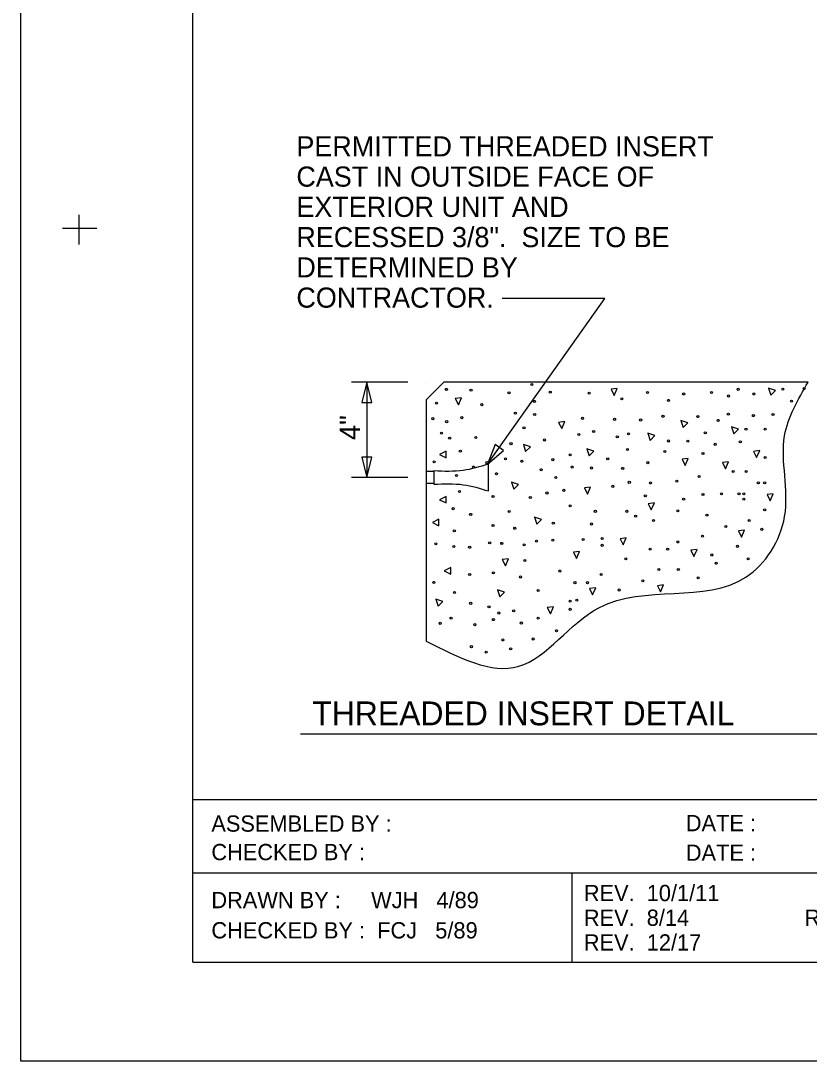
# Model space of a CAD drawing. Extents: x 0 to 38.2, y 0 to 28.1.
# Drawn here: x 0 to 5.51, y 0 to 7.27 of the extents above; entities that cross this region are included whole.
import ezdxf

# ---------------------------------------------------------------- set-up
doc = ezdxf.new("R2010")
doc.units = 0
for name, color, linetype in [('Arrowhead Terminators CELL', 7, 'Continuous'), ('Dimension Lines', 7, 'Continuous'), ('Plan Sheet', 7, 'Continuous'), ('Plot Shape', 7, 'Continuous'), ('Rebar Lines', 7, 'Continuous'), ('Rebar Lines CELL', 7, 'Continuous'), ('Sup Concrete Girder Lines', 7, 'Continuous'), ('Text', 7, 'Continuous'), ('User Information Notes', 7, 'Continuous'), ('Work Point Cell', 7, 'Continuous')]:
    doc.layers.add(name, color=color, linetype=linetype)

msp = doc.modelspace()

# ---------------------------------------------------------------- linework, layer by layer
at = {"layer": 'Arrowhead Terminators CELL'}
for points in [[(2.4169, 4.7463), (2.3813, 4.6038), (2.4525, 4.6038)], [(3.2594, 4.1731), (3.3708, 4.2688), (3.3127, 4.31)], [(3.2594, 4.1731), (3.3708, 4.2688), (3.3127, 4.31)], [(2.4169, 4.0797), (2.4525, 4.2222), (2.3813, 4.2222)]]:
    msp.add_lwpolyline(points, close=True, dxfattribs=at)
at = {"layer": 'Dimension Lines'}
for p, q in [((2.7038, 4.7463), (2.3096, 4.7463)), ((2.4169, 4.7463), (2.4169, 4.0797)), ((2.7038, 4.0797), (2.3096, 4.0797))]:
    msp.add_line(p, q, dxfattribs=at)
msp.add_lwpolyline([(3.2594, 4.1731), (4.0792, 5.331), (3.3627, 5.331)], dxfattribs=at)
at = {"layer": 'Plan Sheet'}
for p, q in [((1.2016, 0.691), (1.2016, 24.631)), ((0.4076, 5.7082), (0.4076, 5.9146)), ((0.291, 5.8211), (0.5304, 5.8211)), ((1.2016, 1.8283), (6.3188, 1.8283)), ((6.3188, 1.314), (1.2016, 1.314)), ((3.8507, 0.691), (3.8507, 1.314)), ((1.2016, 0.691), (6.3188, 0.691)), ((1.2016, 0.691), (37.6821, 0.691)), ((0, 0), (0, 0))]:
    msp.add_line(p, q, dxfattribs=at)
at = {"layer": 'Plot Shape'}
msp.add_lwpolyline([(0, 25.0801), (37.6921, 25.0801), (37.6921, 0), (0, 0)], close=True, dxfattribs=at)
at = {"layer": 'Rebar Lines'}
for p, q in [((2.8855, 4.1213), (2.8299, 4.1213)), ((2.8855, 4.038), (2.8299, 4.038))]:
    msp.add_line(p, q, dxfattribs=at)
at = {"layer": 'Rebar Lines CELL'}
for p, q in [((3.265, 4.0797), (3.265, 4.1746)), ((3.265, 3.9849), (3.265, 4.0797))]:
    msp.add_line(p, q, dxfattribs=at)
for points in [[(2.8855, 4.1269), (3.0901, 4.1306), (3.265, 4.1746)], [(2.8855, 4.0324), (3.0901, 4.0287), (3.265, 3.9849)]]:
    msp.add_spline(points, degree=3, dxfattribs=at)
at = {"layer": 'Sup Concrete Girder Lines'}
for points in [[(5.4989, 4.7463), (2.9549, 4.7463), (2.8299, 4.6213), (2.8299, 2.936)], [(4.1441, 4.6523), (4.1658, 4.7012), (4.1223, 4.6958), (4.1441, 4.6523)], [(5.238, 4.6544), (5.2707, 4.6871), (5.2218, 4.7033), (5.238, 4.6544)], [(3.0561, 4.5879), (3.0779, 4.6369), (3.0344, 4.6314), (3.0561, 4.5879)], [(3.7772, 4.4206), (3.799, 4.4696), (3.7554, 4.4641), (3.7772, 4.4206)], [(4.6265, 4.429), (4.6592, 4.4618), (4.6102, 4.478), (4.6265, 4.429)], [(4.3947, 4.3388), (4.4274, 4.3715), (4.3784, 4.3878), (4.3947, 4.3388)], [(4.9805, 4.3839), (5.0132, 4.4166), (4.9643, 4.4329), (4.9805, 4.3839)], [(3.5256, 4.2616), (3.5583, 4.2944), (3.5094, 4.3106), (3.5256, 4.2616)], [(2.9711, 4.2163), (2.9712, 4.2625), (2.925, 4.2393), (2.9711, 4.2163)], [(3.9698, 4.2295), (4.0025, 4.2622), (3.9535, 4.2784), (3.9698, 4.2295)], [(5.1382, 4.2184), (5.16, 4.2673), (5.1164, 4.2619), (5.1382, 4.2184)], [(4.6398, 4.1631), (4.6616, 4.2121), (4.618, 4.2066), (4.6398, 4.1631)], [(4.9213, 4.1404), (4.9431, 4.1893), (4.8996, 4.1839), (4.9213, 4.1404)], [(3.442, 3.9977), (3.4747, 4.0304), (3.4257, 4.0466), (3.442, 3.9977)], [(3.9574, 3.9635), (3.9792, 4.0125), (3.9356, 4.0071), (3.9574, 3.9635)], [(2.9711, 3.9009), (2.9712, 3.9472), (2.925, 3.924), (2.9711, 3.9009)], [(5.2331, 3.9166), (5.2549, 3.9656), (5.2113, 3.9602), (5.2331, 3.9166)], [(4.4029, 3.8522), (4.4246, 3.9011), (4.3811, 3.8957), (4.4029, 3.8522)], [(2.9203, 3.7416), (2.9204, 3.7878), (2.8742, 3.7646), (2.9203, 3.7416)], [(3.6029, 3.7531), (3.6356, 3.7858), (3.5867, 3.8021), (3.6029, 3.7531)], [(5.0332, 3.6623), (5.0549, 3.7113), (5.0114, 3.7059), (5.0332, 3.6623)], [(4.2063, 3.6081), (4.2281, 3.657), (4.1846, 3.6516), (4.2063, 3.6081)], [(4.7011, 3.5267), (4.7228, 3.5757), (4.6793, 3.5702), (4.7011, 3.5267)], [(3.3845, 3.4614), (3.4062, 3.5104), (3.3627, 3.505), (3.3845, 3.4614)], [(3.881, 3.5131), (3.9028, 3.5621), (3.8593, 3.5567), (3.881, 3.5131)], [(3.0023, 3.4046), (3.0024, 3.4508), (2.9562, 3.4276), (3.0023, 3.4046)], [(3.3454, 3.2446), (3.3781, 3.2773), (3.3292, 3.2935), (3.3454, 3.2446)], [(3.9929, 3.2588), (4.0146, 3.3078), (3.9711, 3.3024), (3.9929, 3.2588)], [(4.4673, 3.2792), (4.489, 3.3281), (4.4455, 3.3227), (4.4673, 3.2792)], [(2.9141, 3.1802), (2.9468, 3.2129), (2.8978, 3.2291), (2.9141, 3.1802)], [(3.698, 3.1266), (3.7198, 3.1756), (3.6763, 3.1701), (3.698, 3.1266)]]:
    msp.add_lwpolyline(points, dxfattribs=at)
for centre in [(3.5691, 4.7288), (2.9721, 4.6948), (3.1442, 4.689), (3.409, 4.6701), (3.6975, 4.6749), (3.9694, 4.6678), (4.376, 4.6725), (4.6291, 4.663), (4.823, 4.6725), (4.9426, 4.6489), (5.01, 4.6955), (5.1185, 4.663), (5.3219, 4.6961), (5.4707, 4.7007), (2.903, 4.5991), (3.2195, 4.5881), (3.5863, 4.611), (4.1972, 4.6282), (4.5233, 4.6179), (5.3827, 4.6127), (3.454, 4.5282), (3.5887, 4.5187), (4.4849, 4.507), (4.7284, 4.5046), (4.9412, 4.5211), (5.1161, 4.5116), (5.2532, 4.5195), (2.8771, 4.49), (2.974, 4.4691), (3.0803, 4.4975), (3.9221, 4.4928), (4.1468, 4.4856), (4.3288, 4.4809), (4.8702, 4.4781), (2.9381, 4.3883), (3.1773, 4.358), (3.5138, 4.4263), (3.897, 4.3798), (4.0005, 4.4004), (4.1656, 4.3627), (4.2437, 4.3849), (4.7804, 4.3911), (5.0642, 4.4171), (5.1978, 4.4171), (2.9952, 4.3533), (3.4232, 4.3154), (3.6573, 4.3414), (4.5227, 4.3344), (4.6579, 4.3331), (4.849, 4.3107), (5.025, 4.3277), (3.0697, 4.2635), (3.837, 4.2374), (4.2366, 4.2752), (4.4975, 4.2607), (4.7638, 4.2469), (5.1978, 4.2192), (2.8872, 4.1882), (3.1619, 4.152), (3.2553, 4.183), (3.3845, 4.2089), (3.4988, 4.1925), (3.7157, 4.2037), (3.8503, 4.152), (3.9859, 4.1452), (4.0988, 4.2089), (4.2034, 4.1428), (4.3784, 4.183), (3.0425, 4.0932), (3.3223, 4.1054), (3.6336, 4.1334), (3.7365, 4.0795), (4.7378, 4.0861), (4.9746, 4.1204), (5.0661, 4.1204), (4.1349, 4.0175), (4.2496, 4.0455), (4.3974, 4.0411), (4.5818, 4.053), (5.1508, 4.0424), (5.1949, 4.0424), (3.0635, 3.9811), (3.2979, 3.9465), (3.558, 3.9395), (3.6744, 3.9708), (3.7921, 3.9891), (4.3613, 3.9509), (4.629, 3.9272), (4.7638, 3.9606), (4.8933, 3.9645), (5.0153, 3.9645), (5.0492, 3.9645), (5.0492, 3.9272), (3.0188, 3.8614), (3.837, 3.8804), (5.1949, 3.8526), (3.1418, 3.8212), (3.4103, 3.8413), (4.0123, 3.8424), (4.2325, 3.8424), (4.2935, 3.8085), (4.4189, 3.778), (4.5883, 3.8458), (4.7916, 3.8153), (5.0865, 3.778), (3.0273, 3.7068), (3.2979, 3.7432), (3.4492, 3.7243), (3.7187, 3.7598), (3.9852, 3.7542), (4.9238, 3.7373), (5.1746, 3.7169), (3.6019, 3.6343), (3.7154, 3.6411), (3.9275, 3.6457), (4.0597, 3.6525), (4.5883, 3.6288), (4.7611, 3.6695), (2.8982, 3.6155), (3.0235, 3.5966), (3.1346, 3.5915), (3.2743, 3.6226), (3.3585, 3.6187), (3.5154, 3.6084), (4.0597, 3.605), (4.3952, 3.5779), (4.5172, 3.5779), (5.0051, 3.5983), (3.5201, 3.4997), (4.2257, 3.5101), (4.8255, 3.5372), (5.0797, 3.5101), (3.3002, 3.4122), (3.7649, 3.4253), (4.4562, 3.4355), (4.5917, 3.4355), (4.856, 3.4796), (2.8841, 3.346), (3.1346, 3.4016), (3.4894, 3.3838), (3.8699, 3.344), (3.958, 3.344), (4.0529, 3.4016), (4.3443, 3.3575), (4.7306, 3.3779), (3.0283, 3.2751), (3.6124, 3.2897), (3.6124, 3.2897), (4.1783, 3.2931), (3.1418, 3.1994), (3.8361, 3.2151), (3.8835, 3.2219), (3.2695, 3.1757), (3.3378, 3.1322), (3.4421, 3.1474), (3.8361, 3.1575), (2.929, 3.0599), (3.0047, 3.0954), (3.1702, 3.0504), (3.3002, 3.0859), (3.4957, 3.062), (3.6124, 3.0965), (3.7412, 3.0083), (3.3665, 2.9439), (3.5785, 2.9507), (3.1466, 2.8966), (3.2499, 2.8578), (3.4208, 2.8822)]:
    msp.add_circle(centre, 0.00729, dxfattribs=at)
msp.add_spline([(2.8299, 2.936), (3.4771, 2.7596), (4.0413, 3.1713), (5.064, 3.383), (5.3343, 3.8064), (5.3343, 4.3709), (5.4989, 4.7463)], degree=3, dxfattribs=at)
at = {"layer": 'Text'}
for p, q in [((2.8855, 4.1269), (2.8855, 4.0324)), ((5.6131, 2.2848), (1.9528, 2.2848))]:
    msp.add_line(p, q, dxfattribs=at)
at = {"layer": 'User Information Notes'}
for p, q in [((2.8299, 4.7463), (2.8299, 4.7463)), ((2.8299, 4.7463), (2.8299, 4.7463)), ((3.9319, 1.1184), (3.9319, 1.1184)), ((3.9319, 0.9457), (3.9319, 0.9457)), ((3.9319, 0.773), (3.9319, 0.773)), ((0, 0), (0, 0))]:
    msp.add_line(p, q, dxfattribs=at)
at = {"layer": 'Work Point Cell'}
msp.add_line((0, 0), (0, 0), dxfattribs=at)

# ---------------------------------------------------------------- texts
at = {"layer": 'Plan Sheet'}
for s, height, p in [('ASSEMBLED BY :', 0.113712, (1.3306, 1.6038)), ('DATE :', 0.11371, (4.6442, 1.6071)), ('CHECKED BY :', 0.113712, (1.3306, 1.4047)), ('DATE :', 0.11371, (4.6442, 1.4004)), ('REV.  10/1/11', 0.113698, (3.9319, 1.1184)), ('DRAWN BY :     WJH   4/89', 0.113762, (1.3306, 1.0692)), ('REV.  8/14', 0.1137, (3.9319, 0.9457)), ('RWW/TMG', 0.1137, (5.4731, 0.9457)), ('CHECKED BY :  FCJ   5/89', 0.113762, (1.3306, 0.8578)), ('REV.  12/17', 0.113698, (3.9319, 0.773))]:
    msp.add_text(s, height=height, dxfattribs=at).set_placement(p)
at = {"layer": 'Text'}
for s, height, p in [('PERMITTED THREADED INSERT', 0.140625, (1.9245, 6.3231)), ('CAST IN OUTSIDE FACE OF', 0.140625, (1.9245, 6.1117)), ('EXTERIOR UNIT AND', 0.140625, (1.9245, 5.9002)), ('RECESSED 3/8".  SIZE TO BE', 0.140625, (1.9245, 5.6888)), ('DETERMINED BY', 0.140625, (1.9245, 5.4774)), ('CONTRACTOR.', 0.140625, (1.9245, 5.2659)), ('THREADED INSERT DETAIL', 0.166667, (2.0356, 2.3473))]:
    msp.add_text(s, height=height, dxfattribs=at).set_placement(p)
msp.add_text('4"', height=0.143, rotation=90, dxfattribs=at).set_placement((2.3688, 4.3405))

doc.saveas('drawing.dxf')
